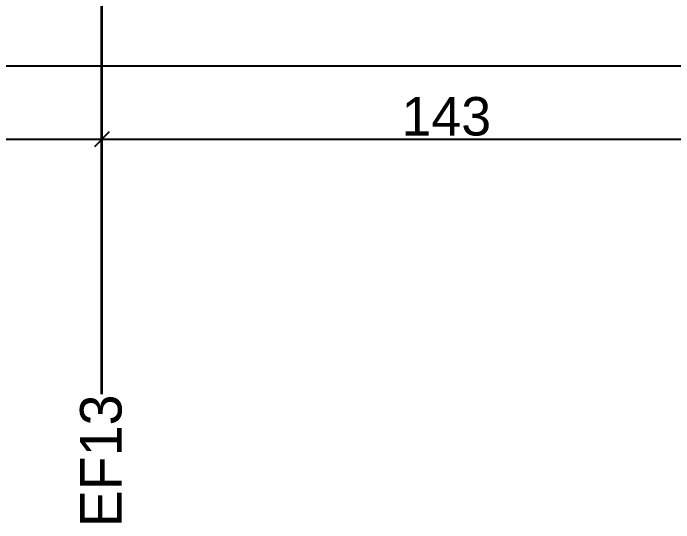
# Model space of a CAD drawing. Header units: millimetres. Extents: x 63882 to 85892, y -58394 to -53173.
# Drawn here: x 69084.4 to 69221.8, y -55483.9 to -55378 of the extents above; entities that cross this region are included whole.
import ezdxf
from ezdxf.enums import TextEntityAlignment as Align

# ---------------------------------------------------------------- set-up
doc = ezdxf.new("R2010")
doc.units = ezdxf.units.MM
doc.header["$LTSCALE"] = 5
doc.layers.add('ELK', color=1, linetype='Continuous', lineweight=35)
doc.styles.get("Standard").update_dxf_attribs({"font": 'arial.ttf'})
doc.styles.add('TAKSİM', font='GOTHIC.TTF', dxfattribs={"height": 20})
doc.dimstyles.new('OLCU50', dxfattribs={"dimtxt": 8, "dimasz": 3, "dimexe": 1.25, "dimexo": 0.625, "dimtad": 1, "dimdec": 0, "dimtxsty": 'Standard', "dimblk": 'OBLIQUE', "dimcen": 2.5, "dimclrd": 256, "dimclre": 251, "dimclrt": 25, "dimadec": 0, "dimazin": 0, "dimtfac": 1, "dimtdec": 0, "dimtmove": 0, "dimatfit": 3, "dimldrblk": 'OBLIQUE', "dimfxl": 1, "dimarcsym": 0})

# ---------------------------------------------------------------- blocks, each defined once
blk = doc.blocks.new('_Oblique')
at = {"color": 0, "linetype": 'ByBlock', "lineweight": -2}
blk.add_line((-0.5, -0.5), (0.5, 0.5), dxfattribs=at)
blk = doc.blocks.new('*D99')
at = {"color": 251, "lineweight": -2, "ltscale": 5, "transparency": 16777216}
for p, q in [((69025.52287154175, -55389.57484068835), (69025.52287154175, -55405.44866032058)), ((69102.81304878488, -55389.57484068835), (69102.81304878488, -55405.44866032058))]:
    blk.add_line(p, q, dxfattribs=at)
at = {"lineweight": -2, "ltscale": 5, "transparency": 16777216}
blk.add_line((69025.52287154175, -55404.19866032058), (69102.81304878488, -55404.19866032058), dxfattribs=at)
at = {"layer": 'Defpoints', "color": 0, "ltscale": 5, "transparency": 16777216}
for p in [(69025.52287154175, -55388.94984068835), (69102.81304878488, -55388.94984068835), (69102.81304878488, -55404.19866032058)]:
    blk.add_point(p, dxfattribs=at)
at = {"lineweight": -2, "ltscale": 5, "transparency": 16777216, "xscale": 3, "yscale": 3, "zscale": 3, "rotation": 180}
blk.add_blockref('_Oblique', (69025.52287154175, -55404.19866032058), dxfattribs=at)
at = {"lineweight": -2, "ltscale": 5, "transparency": 16777216, "xscale": 3, "yscale": 3, "zscale": 3}
blk.add_blockref('_Oblique', (69102.81304878488, -55404.19866032058), dxfattribs=at)
at = {"color": 25, "ltscale": 5, "transparency": 16777216, "insert": (69064.16796016332, -55399.57366032058), "char_height": 8, "attachment_point": 5}
blk.add_mtext('77', dxfattribs=at)
blk = doc.blocks.new('*D100')
at = {"color": 251, "lineweight": -2, "ltscale": 5, "transparency": 16777216}
for p, q in [((69102.81304878488, -55389.57484068835), (69102.81304878488, -55405.44866032058)), ((69246.08260510901, -55389.57484068835), (69246.08260510901, -55405.44866032058))]:
    blk.add_line(p, q, dxfattribs=at)
at = {"lineweight": -2, "ltscale": 5, "transparency": 16777216}
blk.add_line((69102.81304878488, -55404.19866032058), (69246.08260510901, -55404.19866032058), dxfattribs=at)
at = {"layer": 'Defpoints', "color": 0, "ltscale": 5, "transparency": 16777216}
for p in [(69102.81304878488, -55388.94984068835), (69246.08260510901, -55388.94984068835), (69246.08260510901, -55404.19866032058)]:
    blk.add_point(p, dxfattribs=at)
at = {"lineweight": -2, "ltscale": 5, "transparency": 16777216, "xscale": 3, "yscale": 3, "zscale": 3, "rotation": 180}
blk.add_blockref('_Oblique', (69102.81304878488, -55404.19866032058), dxfattribs=at)
at = {"lineweight": -2, "ltscale": 5, "transparency": 16777216, "xscale": 3, "yscale": 3, "zscale": 3}
blk.add_blockref('_Oblique', (69246.08260510901, -55404.19866032058), dxfattribs=at)
at = {"color": 25, "ltscale": 5, "transparency": 16777216, "insert": (69174.44782694694, -55399.48634790585), "char_height": 8, "attachment_point": 5}
blk.add_mtext('143', dxfattribs=at)

msp = doc.modelspace()

# ---------------------------------------------------------------- linework, layer by layer
msp.add_line((68949.75538010242, -55388.94984068835), (70407.69010668408, -55388.94984068835))
at = {"layer": 'ELK', "color": 1}
msp.add_line((69102.8130487849, -55457.20248707055), (69102.81304878487, -55373.94984068835), dxfattribs=at)

# ---------------------------------------------------------------- texts
at = {"layer": 'ELK', "color": 1, "style": 'TAKSİM'}
msp.add_text('EF13', height=8.64, rotation=90, dxfattribs=at).set_placement((69106.90648251936, -55471.07363171264), align=Align.CENTER)

# ---------------------------------------------------------------- dimensions: what is measured, and where the dimension line sits
at = {"ltscale": 5}
for base, p1, p2, picture, middle in [((69102.81304878488, -55404.19866032058), (69025.52287154175, -55388.94984068835), (69102.81304878488, -55388.94984068835), '*D99', (69064.16796016332, -55399.57366032058)), ((69246.08260510901, -55404.19866032058), (69102.81304878488, -55388.94984068835), (69246.08260510901, -55388.94984068835), '*D100', (69174.44782694694, -55399.48634790585))]:
    dim = msp.add_linear_dim(base=base, p1=p1, p2=p2, dimstyle='OLCU50', override={"dimtmove": 1}, dxfattribs=at)
    dim.commit()
    dim.dimension.update_dxf_attribs({"geometry": picture, "text_midpoint": middle})

doc.saveas('drawing.dxf')
